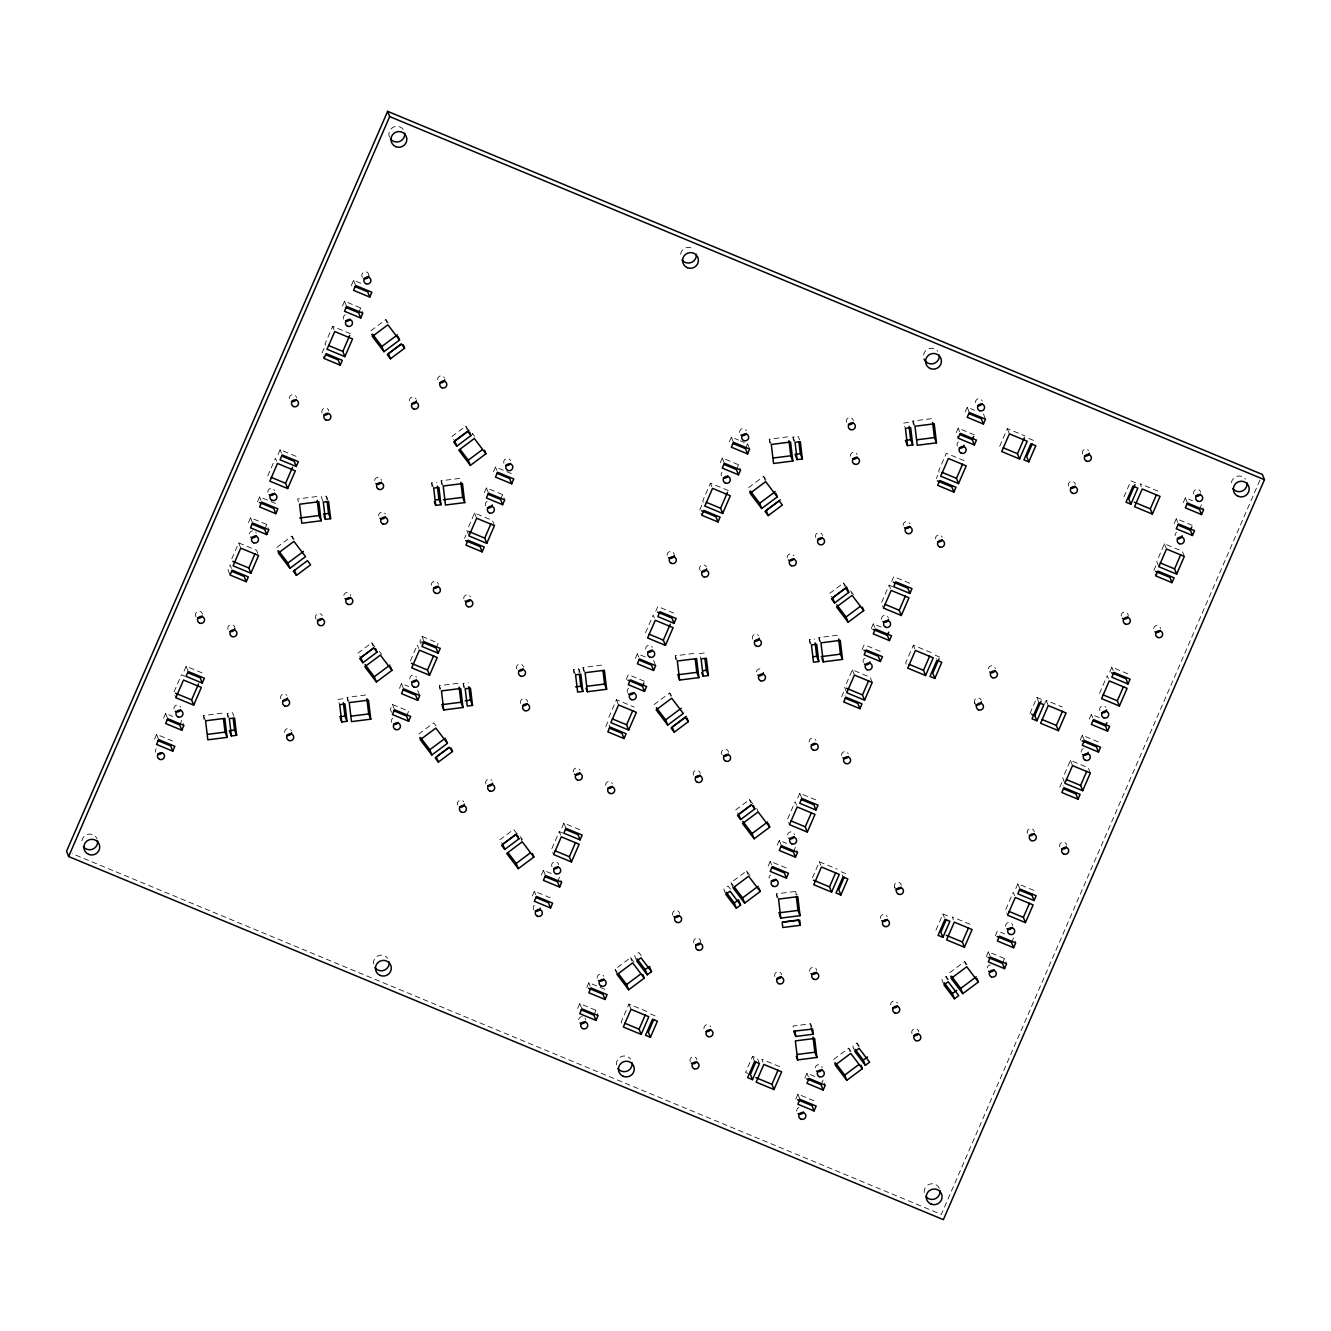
<?xml version="1.0" encoding="UTF-8"?>
<svg xmlns="http://www.w3.org/2000/svg" width="1331" height="1331" viewBox="0 0 1331 1331"><rect width="100%" height="100%" fill="white"/><g stroke="black" fill="none" stroke-linecap="round" stroke-linejoin="round"><path stroke-width="0.75" stroke-dasharray="5 3.75" d="M231.794 558.82L238.698 542.898L256.517 550.285L258.58 555.526M267.764 475.916L275.434 458.213L276.815 461.707M350.486 333.715L332.667 326.311L324.997 344.014L327.06 349.254M154.479 739.187L156.576 734.363L172.78 741.084L170.684 745.909M163.547 718.274L165.643 713.449L172.847 716.444M184.027 671.107L186.107 666.282L202.312 673.004L200.216 677.828M248.464 522.601L250.544 517.776L266.749 524.497L268.812 529.755M257.532 501.687L259.628 496.862L275.816 503.6M277.996 454.536L280.092 449.712L296.281 456.433L294.201 461.258M324.065 348.373L321.969 353.197L324.032 358.438M342.433 306.03L344.529 301.205L360.718 307.927L362.797 313.168M360.801 283.27L353.597 280.292L351.5 285.117L352.881 288.611M179.752 724.996L181.848 720.171L183.911 725.412M264.653 529.339L266.749 524.497M358.638 312.752L360.718 307.927M410.43 660.841L417.335 644.919L418.716 648.413M494.466 525.645L492.387 520.404L474.568 513.017L466.898 530.703L468.961 535.944M406.554 716.028L408.65 711.203L392.445 704.482L390.366 709.307L392.429 714.547M399.433 688.393L401.529 683.568L408.717 686.563M436.102 647.947L438.182 643.123L421.994 636.401L419.897 641.226L421.278 644.72M464.569 538.29L465.966 535.062M484.334 492.72L486.431 487.895L502.619 494.616L504.699 499.874M493.402 471.806L495.498 466.981L511.703 473.72M500.539 499.458L502.619 494.616M562.813 833.09L559.236 831.609L551.566 849.311L553.629 854.552M608.799 717.409L616.469 699.707L634.288 707.11M645.535 632.724L653.222 615.038L654.602 618.532M728.273 490.523L710.455 483.136L702.768 500.822L704.848 506.063M532.267 896.013L534.347 891.188L550.552 897.909M541.334 875.099L543.431 870.274L552.432 874.001M561.798 827.932L563.895 823.107L580.083 829.829M605.771 726.593L607.868 721.768L609.931 727.009M626.236 679.426L628.332 674.601L644.52 681.322M635.303 658.512L637.399 653.687L646.4 657.431M655.767 611.345L657.863 606.52L674.068 613.242M701.836 505.181L699.74 510.006L701.803 515.247M720.204 462.839L722.3 458.014L738.505 464.752L740.568 469.993M729.288 441.925L731.385 437.1L738.572 440.095M557.539 881.821L559.619 876.996L561.699 882.237M736.409 469.577L738.505 464.752M745.476 448.663L747.573 443.839L740.385 440.844M577.687 1008.416L579.784 1003.591L595.989 1010.312L598.052 1015.553M586.771 987.502L588.868 982.677L605.056 989.399M593.892 1015.137L595.989 1010.312M646.766 1011.46L628.947 1004.073L621.261 1021.759L623.341 1027M872.238 682.47L870.175 677.229L852.356 669.826L844.669 687.528L846.749 692.769M892.652 586.638L889.091 585.158L881.421 602.843L883.485 608.084M768.137 866.132L770.233 861.307L786.421 868.028M777.204 845.218L779.3 840.393L786.505 843.372M797.668 798.051L799.765 793.226L815.97 799.948L813.873 804.773M841.641 696.712L843.738 691.887L845.118 695.381M862.105 649.545L864.202 644.72L880.407 651.441M871.189 628.631L873.286 623.806L882.287 627.55M891.654 581.464L893.75 576.639L909.938 583.361M936.325 478.528L937.723 475.3M974.375 434.871L958.187 428.133L956.091 432.958L958.154 438.198M965.158 412.061L967.254 407.219L974.458 410.214M793.409 851.94L795.505 847.115L797.568 852.356M812.476 877.695L819.38 861.773L837.199 869.176M931.184 652.589L913.365 645.186L905.679 662.888L907.742 668.129M999.664 446.301L1007.334 428.615L1025.153 436.002M759.452 1063.569L757.389 1058.328L752.514 1056.315L745.543 1072.403L750.401 1074.416M795.805 1098.957L797.901 1094.132L814.106 1100.853L812.01 1105.678M804.872 1078.043L806.969 1073.219L815.97 1076.962M821.077 1084.765L823.174 1079.94L825.237 1085.181M935.976 930.103L942.964 914.014L947.822 916.044M1029.961 713.532L1036.932 697.444L1041.79 699.457M1123.93 496.945L1130.917 480.857L1135.776 482.87M1044.669 703.866L1046.199 700.339L1062.238 706.994M1090.355 773.012L1088.276 767.771L1070.457 760.367L1062.787 778.069L1064.85 783.31M1099.522 693.384L1107.209 675.699L1108.59 679.193M1184.324 556.425L1182.261 551.184L1164.442 543.797L1156.755 561.482L1158.819 566.723M986.254 956.673L988.334 951.831L1004.539 958.57L1006.602 963.81M995.322 935.76L997.418 930.935L1004.606 933.913M1015.786 888.592L1017.882 883.767L1034.071 890.489L1031.991 895.314M1059.759 787.253L1061.855 782.428L1063.219 785.922M1080.223 740.086L1082.319 735.261L1098.508 741.983L1096.428 746.807M1089.29 719.173L1091.387 714.348L1100.388 718.091M1109.755 672.005L1111.851 667.18L1128.056 673.902L1125.959 678.727M1155.824 565.841L1153.727 570.666L1155.79 575.907M1174.192 523.499L1176.288 518.674L1192.493 525.396M1183.276 502.586L1185.372 497.761L1192.559 500.755M1002.443 963.394L1004.539 958.57M1011.527 942.481L1013.606 937.656L1015.686 942.897M1199.464 509.324L1201.56 504.499L1203.623 509.74M1259.908 480.192L941.316 1214.421L72.307 853.687M388.153 322.634L385.84 319.573L370.284 331.203L372.347 336.444M294.184 539.205L291.855 536.16L276.299 547.79L278.362 553.03M468.911 430.346L465.75 426.186L451.608 436.751L454.769 440.91M374.943 646.933L371.782 642.773L357.64 653.338L360.801 657.497M765.941 479.443L763.611 476.398L748.055 488.028L750.118 493.269M654.087 704.598L669.643 692.985L673.12 697.56M846.699 587.171L843.538 583.011L829.396 593.576L832.557 597.735M752.714 803.741L749.553 799.582L735.411 810.146L738.572 814.306M617.102 974.525L615.038 969.284L630.595 957.655L634.072 962.23M733.082 887.86L731.018 882.619L746.575 870.99L750.052 875.565M851.025 1051.24L848.696 1048.196L833.139 1059.825L835.202 1065.066M967.005 964.592L964.692 961.531L949.119 973.161L951.183 978.401M859.344 1046.166L857.014 1043.071L852.772 1046.249L854.835 1051.49M948.454 979.583L946.108 976.505L941.866 979.666L943.945 984.907M316.761 496.53L297.479 498.975L299.558 504.216M441.593 484.567L441.143 480.774L460.41 478.328M769.684 443.007L769.235 439.213L788.518 436.768M913.349 424.805L912.9 421.012L932.166 418.566M327.875 499.674L326.494 496.164L321.237 496.829L323.3 502.086M432.059 486.697L431.61 482.854L436.867 482.188M793.442 440.91L792.993 437.067L798.251 436.402L799.632 439.912M908.624 422.426L903.366 423.092L905.429 428.332M203.959 719.356L203.51 715.546L222.776 713.1M347.624 701.154L347.158 697.344L366.441 694.915M439.846 689.475L439.38 685.665L458.663 683.219M583.494 671.273L583.045 667.463L602.311 665.034M675.715 659.594L675.266 655.784L694.532 653.338M819.364 641.392L818.914 637.582L838.197 635.153M227.717 717.259L227.268 713.416L232.526 712.75L233.89 716.244M342.882 698.775L337.625 699.441L339.704 704.681M463.604 687.378L463.138 683.535L468.396 682.87M573.96 673.403L573.511 669.56L578.769 668.894L580.15 672.388M704.265 652.989L699.025 653.654L701.088 658.895M809.847 643.522L809.381 639.679L814.639 639.013M776.921 897.643L776.455 893.85L795.738 891.404L797.103 894.898M811.96 1027.299L810.579 1023.805L793.06 1026.018L793.675 1031.209M1157.987 491.156L1140.168 483.752L1141.549 487.246M1028.863 438.498L1033.721 440.511M964.143 460.642L946.324 453.255L938.654 470.941L940.718 476.182M939.736 657.098L934.878 655.068L936.259 658.562M970.033 924.313L952.214 916.909L954.294 922.15M845.767 873.668L840.909 871.655L842.972 876.896M185.026 676.281L181.465 674.8L173.779 692.486L175.858 697.727M779.6 1066.597L761.781 1059.21L763.844 1064.451M650.46 1013.956L655.318 1015.969M853.52 594.674L850.043 590.099L851.407 593.593M474.585 436.335L472.255 433.29L474.318 438.531M731.018 882.619L733.331 885.664M730.353 889.041L728.007 885.964L723.765 889.125L725.828 894.365M641.243 955.625L638.897 952.53L634.654 955.708L636.717 960.949M379.451 651.391L381.764 654.436M436.086 725.911L433.756 722.866L418.2 734.479L420.263 739.72M520.188 836.567L522.501 839.611M516.844 833.622L513.683 829.463L499.541 840.027L502.702 844.187M615.038 969.284L617.351 972.329M1185.372 497.761L1187.435 503.002M1176.288 518.674L1177.669 522.168M1164.442 543.797L1166.505 549.038M1111.851 667.18L1113.232 670.674M1007.334 428.615L1009.397 433.856M983.459 413.958L985.522 419.198M1091.387 714.348L1092.768 717.842M967.254 407.219L969.317 412.477M1082.319 735.261L1084.382 740.502M958.187 428.133L959.551 431.627M1070.457 760.367L1072.536 765.608M1046.199 700.339L1048.262 705.58M1036.932 697.444L1038.995 702.685M912.9 421.012L914.963 426.253M974.591 702.718L976.655 707.959M1017.882 883.767L1019.945 889.008M1014.605 895.763L1013.224 892.269L1005.554 909.971L1007.617 915.212M913.365 645.186L914.746 648.679M889.091 585.158L890.472 588.651M873.286 623.806L874.65 627.3M792.993 437.067L795.056 442.325M843.538 583.011L844.919 586.505M988.334 951.831L990.397 957.089M769.235 439.213L771.298 444.454M852.356 669.826L854.419 675.067M964.692 961.531L966.056 965.025M942.964 914.014L944.345 917.508M763.611 476.398L765.674 481.639M747.573 443.839L749.636 449.079M818.914 637.582L820.977 642.84M946.108 976.505L947.489 979.999M731.385 437.1L733.448 442.358M809.381 639.679L811.444 644.919M894.582 887.128L896.645 892.369M722.3 458.014L724.363 463.255M710.455 483.136L711.835 486.63M799.765 793.226L801.828 798.467M819.38 861.773L820.761 865.266M796.504 805.222L795.123 801.728L787.436 819.43L789.499 824.671M779.3 840.393L781.364 845.634M857.014 1043.071L858.379 1046.565M756.757 808.433L758.121 811.927M848.696 1048.196L850.076 1051.69M749.553 799.582L750.934 803.075M770.233 861.307L771.614 864.801M776.455 893.85L778.535 899.091M675.266 655.784L677.329 661.025M746.575 870.99L747.955 874.484M669.643 692.985L671.024 696.479M653.604 660.409L655.667 665.65M806.969 1073.219L808.35 1076.712M637.399 653.687L638.78 657.181M797.901 1094.132L799.964 1099.373M616.469 699.707L618.549 704.948M752.514 1056.315L754.594 1061.556M583.045 667.463L585.108 672.704M495.498 466.981L496.879 470.475M573.511 669.56L575.574 674.8M465.75 426.186L467.131 429.68M486.431 487.895L488.494 493.135M474.568 513.017L476.648 518.258M385.84 319.573L387.221 323.067M630.595 957.655L631.959 961.148M441.143 480.774L443.206 486.015M353.597 280.292L355.66 285.533M431.61 482.854L433.673 488.094M563.895 823.107L565.958 828.348M628.947 1004.073L631.01 1009.314M559.236 831.609L560.617 835.103M344.529 301.205L346.592 306.446M332.667 326.311L334.048 329.805M588.868 982.677L590.232 986.171M543.431 870.274L545.494 875.515M463.138 683.535L465.201 688.776M520.87 838.314L522.251 841.808M579.784 1003.591L581.847 1008.831M534.347 891.188L535.727 894.682M421.994 636.401L424.057 641.642M439.38 685.665L440.761 689.159M417.718 690.29L419.797 695.531M401.529 683.568L403.592 688.809M371.782 642.773L373.162 646.267M392.445 704.482L394.508 709.722M280.092 449.712L281.473 453.205M291.855 536.16L293.236 539.654M347.158 697.344L349.238 702.585M259.628 496.862L260.992 500.356M250.544 517.776L252.607 523.016M238.698 542.898L240.761 548.139M231.461 568.437L230.08 564.943L227.984 569.768L230.063 575.009M227.268 713.416L229.331 718.657M186.107 666.282L188.17 671.523M203.51 715.546L205.573 720.786M165.643 713.449L167.706 718.69M156.576 734.363L158.639 739.603M795.738 891.404L796.188 895.214M810.579 1023.805L811.195 1028.996M578.769 668.894L579.218 672.737M326.494 496.164L326.944 500.007M1027.432 833.472A3.527 3.477 -21.5 0 1 1029.861 828.78A3.527 3.477 -21.5 0 1 1034.22 831.692M1059.842 846.915A3.527 3.477 -21.5 0 1 1062.254 842.224A3.527 3.477 -21.5 0 1 1066.613 845.152M1121.184 616.003A3.527 3.477 -21.5 0 1 1124.745 612.077A3.527 3.477 -21.5 0 1 1128.189 616.037M1153.594 628.548A3.527 3.477 -21.5 0 1 1160.599 628.565M155.677 752.231A3.527 3.477 -21.5 0 1 156.176 748.787M173.879 708.891A3.527 3.477 -21.5 0 1 180.65 707.127M196.123 616.785A3.527 3.477 -21.5 0 1 197.654 611.445A3.527 3.477 -21.5 0 1 202.462 614.223M228.067 629.447A3.527 3.477 -21.5 0 1 230.479 624.738A3.527 3.477 -21.5 0 1 234.855 627.666M249.429 533.864A3.527 3.477 -21.5 0 1 252.524 530.869M255.752 532.217A3.527 3.477 -21.5 0 1 256.201 533.016M267.847 492.304A3.527 3.477 -21.5 0 1 274.635 490.54M503.95 463.304A3.527 3.477 -21.5 0 1 505.93 458.762A3.527 3.477 -21.5 0 1 510.505 460.659M457.565 805.039A3.527 3.477 -21.5 0 1 463.67 801.611M485.865 783.909A3.527 3.477 -21.5 0 1 491.971 780.465M520.754 703.483A3.527 3.477 -21.5 0 1 523.166 698.775A3.527 3.477 -21.5 0 1 527.542 701.703M516.644 668.894A3.527 3.477 -21.5 0 1 519.057 664.202A3.527 3.477 -21.5 0 1 523.432 667.13M533.897 909.838A3.527 3.477 -21.5 0 1 534.629 904.964M551.883 866.597A3.527 3.477 -21.5 0 1 554.295 861.889A3.527 3.477 -21.5 0 1 558.654 864.817M573.228 771.93A3.527 3.477 -21.5 0 1 580.017 770.167M605.622 785.373A3.527 3.477 -21.5 0 1 612.41 783.61M627.433 692.469A3.527 3.477 -21.5 0 1 628.598 688.377M645.635 649.129A3.527 3.477 -21.5 0 1 652.406 647.365M721.402 475.899A3.527 3.477 -21.5 0 1 721.918 472.438M739.603 432.542A3.527 3.477 -21.5 0 1 746.392 430.778M850.376 456.134A3.527 3.477 -21.5 0 1 857.164 454.37M846.499 422.426A3.527 3.477 -21.5 0 1 848.912 417.734A3.527 3.477 -21.5 0 1 853.287 420.663M787.203 557.706A3.527 3.477 -21.5 0 1 793.975 555.925M815.703 537.441A3.527 3.477 -21.5 0 1 818.116 532.749A3.527 3.477 -21.5 0 1 822.491 535.678M756.424 671.806A3.527 3.477 -21.5 0 1 762.746 670.159M752.531 639.013A3.527 3.477 -21.5 0 1 758.637 635.569M693.451 775.158A3.527 3.477 -21.5 0 1 695.863 770.466A3.527 3.477 -21.5 0 1 700.222 773.394M722.184 754.81A3.527 3.477 -21.5 0 1 723.715 749.469A3.527 3.477 -21.5 0 1 728.523 752.265M578.669 1019.679A3.527 3.477 -21.5 0 1 582.679 1016.684M584.991 1018.032A3.527 3.477 -21.5 0 1 585.673 1019.696M693.867 942.964A3.527 3.477 -21.5 0 1 696.729 938.172A3.527 3.477 -21.5 0 1 700.622 942.098M672.787 915.229A3.527 3.477 -21.5 0 1 675.2 910.52A3.527 3.477 -21.5 0 1 679.559 913.449M769.102 878.294A3.527 3.477 -21.5 0 1 770.499 875.083M787.536 834.92A3.527 3.477 -21.5 0 1 794.54 834.936M863.303 662.588A3.527 3.477 -21.5 0 1 865.283 658.046M881.505 619.248A3.527 3.477 -21.5 0 1 888.293 617.484M690.173 1061.589A3.527 3.477 -21.5 0 1 692.586 1056.897A3.527 3.477 -21.5 0 1 696.962 1059.825M703.916 1028.547A3.527 3.477 -21.5 0 1 710.687 1026.767M796.77 1111.135A3.527 3.477 -21.5 0 1 798.966 1107.459M815.204 1067.761A3.527 3.477 -21.5 0 1 822.209 1067.778M774.858 976.571A3.527 3.477 -21.5 0 1 777.271 971.88A3.527 3.477 -21.5 0 1 781.646 974.808M809.664 971.264A3.527 3.477 -21.5 0 1 812.759 967.354A3.527 3.477 -21.5 0 1 816.685 970.366M911.968 1033.488A3.527 3.477 -21.5 0 1 914.38 1028.796A3.527 3.477 -21.5 0 1 918.756 1031.725M890.672 1004.888A3.527 3.477 -21.5 0 1 897.443 1003.108M880.39 918.423A3.527 3.477 -21.5 0 1 887.178 916.643M895.031 887.91A3.527 3.477 -21.5 0 1 896.545 882.569A3.527 3.477 -21.5 0 1 901.353 885.365M987.219 967.92A3.527 3.477 -21.5 0 1 990.297 964.925M1005.637 926.376A3.527 3.477 -21.5 0 1 1008.732 922.466A3.527 3.477 -21.5 0 1 1012.641 925.478M1081.188 752.248A3.527 3.477 -21.5 0 1 1083.384 748.588M1099.839 710.671A3.527 3.477 -21.5 0 1 1105.945 707.227M975.041 703.5A3.527 3.477 -21.5 0 1 976.155 698.376A3.527 3.477 -21.5 0 1 981.147 700.073M988.334 668.761A3.527 3.477 -21.5 0 1 995.338 668.778M1175.157 535.678A3.527 3.477 -21.5 0 1 1176.554 532.45M1193.824 494.084A3.527 3.477 -21.5 0 1 1196.236 489.392A3.527 3.477 -21.5 0 1 1200.595 492.32M1068.56 486.131A3.527 3.477 -21.5 0 1 1070.989 481.439A3.527 3.477 -21.5 0 1 1075.348 484.368M1082.536 453.971A3.527 3.477 -21.5 0 1 1088.642 450.527M616.419 1064.833A7.953 7.836 -21.5 0 1 630.678 1059.077M924.213 1192.609A7.953 7.836 -21.5 0 1 939.47 1188.616M923.564 355.011A7.953 7.836 -21.5 0 1 937.789 351.301M1231.358 482.787A7.953 7.836 -21.5 0 1 1245.566 479.077M680.574 254.154A7.953 7.836 -21.5 0 1 693.351 248.98M373.429 963.96A7.953 7.836 -21.5 0 1 387.687 958.22M389.467 137.126A7.953 7.836 -21.5 0 1 403.21 129.406M81.873 840.876A7.953 7.836 -21.5 0 1 97.096 838.946M289.426 398.535A3.527 3.477 -21.5 0 1 292.521 394.625A3.527 3.477 -21.5 0 1 296.43 397.636M322.052 412.86A3.527 3.477 -21.5 0 1 324.465 408.168A3.527 3.477 -21.5 0 1 328.824 411.096M343.631 319.074A3.527 3.477 -21.5 0 1 345.594 314.532M362.498 277.397A3.527 3.477 -21.5 0 1 364.029 272.056A3.527 3.477 -21.5 0 1 368.837 274.835M409.416 400.881A3.527 3.477 -21.5 0 1 416.204 399.117M437.699 379.751A3.527 3.477 -21.5 0 1 444.487 377.971M374.527 480.408A3.527 3.477 -21.5 0 1 381.531 480.424M378.636 515.896A3.527 3.477 -21.5 0 1 385.408 514.132M343.747 595.423A3.527 3.477 -21.5 0 1 350.735 595.439M316.113 619.131A3.527 3.477 -21.5 0 1 317.227 613.99A3.527 3.477 -21.5 0 1 322.218 615.687M280.774 698.775A3.527 3.477 -21.5 0 1 286.88 695.331M284.651 732.483A3.527 3.477 -21.5 0 1 291.439 730.702M485.532 505.78A3.527 3.477 -21.5 0 1 489.309 501.005M431.327 585.224A3.527 3.477 -21.5 0 1 434.422 581.331A3.527 3.477 -21.5 0 1 438.332 584.342M463.72 598.684A3.527 3.477 -21.5 0 1 470.509 596.904M409.748 679.01A3.527 3.477 -21.5 0 1 416.536 677.246M391.547 722.35A3.527 3.477 -21.5 0 1 392.728 718.258M667.197 555.343A3.527 3.477 -21.5 0 1 670.292 551.45A3.527 3.477 -21.5 0 1 674.218 554.461M700.272 570.467A3.527 3.477 -21.5 0 1 701.387 565.326A3.527 3.477 -21.5 0 1 706.378 567.023M975.473 402.661A3.527 3.477 -21.5 0 1 982.261 400.897M957.272 446.018A3.527 3.477 -21.5 0 1 958.453 441.925M935.477 538.922A3.527 3.477 -21.5 0 1 942.265 537.142M903.083 525.462A3.527 3.477 -21.5 0 1 909.855 523.699M841.508 755.492A3.527 3.477 -21.5 0 1 848.28 753.729M809.098 742.049A3.527 3.477 -21.5 0 1 815.886 740.286M597.087 978.119A3.527 3.477 -21.5 0 1 603.875 976.355"/><path stroke-width="1.5" d="M387.62 111.338L66.55 851.291L68.613 856.532L943.38 1219.662L1264.45 479.709L1262.387 474.468L387.62 111.338L389.684 116.579L68.613 856.532M193.677 705.131L201.347 687.428L183.528 680.041L175.858 697.727L193.677 705.131L191.614 699.89L198.519 683.968M250.91 573.228L258.58 555.526L240.761 548.139L233.091 565.825L250.91 573.228L248.847 567.988L254.986 553.829M287.646 488.544L295.332 470.858L277.497 463.454L269.827 481.156L287.646 488.544L285.583 483.303L292.487 467.381M344.879 356.641L352.565 338.956L334.746 331.552L327.06 349.254L344.879 356.641L342.816 351.401L349.72 335.479M172.747 751.15L174.843 746.325L158.639 739.603L156.542 744.428L172.747 751.15L170.684 745.909L158.073 740.685M181.815 730.237L183.911 725.412L167.706 718.69L165.626 723.515L181.815 730.237L179.752 724.996L167.157 719.772M202.279 683.086L204.375 678.244L188.17 671.523L186.09 676.348L202.279 683.086L200.216 677.828L187.621 672.604M246.252 581.73L248.348 576.905L232.143 570.184L230.063 575.009L246.252 581.73L244.189 576.489L231.594 571.265M266.716 534.58L268.812 529.755L252.607 523.016L250.527 527.841L266.716 534.58L264.653 529.339L252.058 524.098M275.8 513.666L277.896 508.841L261.691 502.103L259.595 506.945L275.8 513.666L273.737 508.425L259.329 502.436M296.264 466.499L298.36 461.674L282.155 454.952L280.059 459.777L296.264 466.499L294.201 461.258L281.59 456.017M340.237 365.16L342.333 360.335L326.128 353.613L324.032 358.438L340.237 365.16L338.174 359.919L325.563 354.678M360.701 317.993L362.797 313.168L346.592 306.446L344.496 311.271L360.701 317.993L358.638 312.752L346.027 307.528M369.768 297.079L371.865 292.254L355.66 285.533L353.564 290.358L369.768 297.079L367.705 291.838L355.111 286.614M429.547 675.25L437.234 657.547L419.398 650.16L411.728 667.846L429.547 675.25L427.484 670.009L433.623 655.85M486.78 543.347L494.466 525.645L476.648 518.258L468.961 535.944L486.78 543.347L484.717 538.107L490.856 523.948M408.617 721.269L410.713 716.444L394.508 709.722L392.429 714.547L408.617 721.269L406.554 716.028L393.959 710.804M417.701 700.356L419.797 695.531L403.592 688.809L401.496 693.634L417.701 700.356L415.638 695.115L403.027 689.891M438.165 653.205L440.262 648.363L424.057 641.642L421.96 646.467L438.165 653.205L436.102 647.947L421.694 641.975M482.138 551.849L484.234 547.024L468.03 540.303L465.933 545.128L482.138 551.849L480.075 546.608L465.667 540.636M502.602 504.699L504.699 499.874L488.494 493.135L486.397 497.96L502.602 504.699L500.539 499.458L487.928 494.217M511.67 483.785L513.766 478.96L497.561 472.239L495.465 477.064L511.67 483.785L509.607 478.544L497.012 473.304M644.503 691.388L646.6 686.563L630.395 679.842L628.299 684.666L644.503 691.388L642.44 686.147L643.838 682.936M571.448 861.956L579.135 844.253L561.299 836.85L553.629 854.552L571.448 861.956L569.385 856.715L575.524 842.556M628.681 730.054L636.368 712.351L618.549 704.948L610.862 722.65L628.681 730.054L626.618 724.796L632.757 710.654M665.417 645.369L673.103 627.666L655.285 620.279L647.598 637.965L665.417 645.369L663.354 640.128L670.275 624.206M722.666 513.467L730.336 495.764L712.518 488.377L704.848 506.063L722.666 513.467L720.587 508.226L727.508 492.304M550.518 907.975L552.615 903.15L536.41 896.428L534.33 901.253L550.518 907.975L548.455 902.734L535.861 897.493M559.602 887.062L561.699 882.237L545.494 875.515L543.397 880.34L559.602 887.062L557.539 881.821L544.928 876.597M580.066 839.894L582.163 835.069L565.958 828.348L563.862 833.173L580.066 839.894L578.003 834.653L565.392 829.429M624.039 738.555L626.136 733.73L609.931 727.009L607.834 731.834L624.039 738.555L621.976 733.314L609.365 728.09M653.571 670.475L655.667 665.65L639.462 658.928L637.366 663.753L653.571 670.475L651.508 665.234L638.913 660.01M674.035 623.324L676.131 618.482L659.926 611.761L657.83 616.586L674.035 623.324L671.972 618.066L657.581 612.094M718.008 521.968L720.104 517.143L703.899 510.422L701.803 515.247L718.008 521.968L715.945 516.727L701.553 510.755M738.472 474.818L740.568 469.993L724.363 463.255L722.267 468.079L738.472 474.818L736.409 469.577L723.814 464.336M747.556 453.904L749.636 449.079L733.448 442.358L731.351 447.183L747.556 453.904L745.476 448.663L732.882 443.423M595.955 1020.395L598.052 1015.553L581.847 1008.831L579.767 1013.656L595.955 1020.395L593.892 1015.137L581.298 1009.913M605.039 999.481L607.119 994.656L590.931 987.918L588.834 992.743L605.039 999.481L602.976 994.24L588.568 988.251M641.159 1034.403L648.829 1016.701L631.01 1009.314L623.341 1027L641.159 1034.403L639.08 1029.162L645.236 1015.004M653.771 1019.546L648.347 1032.057L650.41 1037.298L645.552 1035.285L652.523 1019.197L657.398 1021.21L650.41 1037.298M889.457 640.594L891.537 635.769L875.349 629.047L873.252 633.872L889.457 640.594L887.378 635.353L888.775 632.142M974.359 444.937L976.438 440.112L960.25 433.374L958.154 438.198L974.359 444.937L972.279 439.696L973.676 436.468M807.318 832.075L815.005 814.372L797.186 806.969L789.499 824.671L807.318 832.075L805.255 826.834L811.411 812.675M864.568 700.173L872.238 682.47L854.419 675.067L846.749 692.769L864.568 700.173L862.488 694.915L868.644 680.773M901.303 615.488L908.973 597.785L891.154 590.398L883.485 608.084L901.303 615.488L899.24 610.247L905.379 596.088M958.536 483.586L966.206 465.883L948.387 458.496L940.718 476.182L958.536 483.586L956.473 478.345L962.612 464.186M786.405 878.094L788.501 873.269L772.296 866.548L770.2 871.372L786.405 878.094L784.342 872.853L771.73 867.612M795.472 857.181L797.568 852.356L781.364 845.634L779.267 850.459L795.472 857.181L793.409 851.94L780.815 846.716M815.936 810.013L818.033 805.188L801.828 798.467L799.731 803.292L815.936 810.013L813.873 804.773L801.279 799.548M859.909 708.674L862.006 703.849L845.801 697.128L843.704 701.953L859.909 708.674L857.846 703.434L845.252 698.209M880.373 661.507L882.47 656.682L866.265 649.961L864.168 654.785L880.373 661.507L878.31 656.266L863.919 650.293M909.922 593.443L912.001 588.618L895.813 581.88L893.717 586.705L909.922 593.443L907.842 588.186L893.45 582.213M953.894 492.087L955.974 487.262L939.786 480.541L937.69 485.366L953.894 492.087L951.815 486.847L937.423 480.874M983.426 424.023L985.522 419.198L969.317 412.477L967.221 417.302L983.426 424.023L981.363 418.783L968.768 413.542M831.592 892.103L839.279 874.417L821.443 867.013L813.773 884.716L831.592 892.103L829.529 886.862L835.668 872.703M925.561 675.532L933.247 657.83L915.429 650.426L907.742 668.129L925.561 675.532L923.498 670.292L929.654 656.133M1019.546 458.945L1027.216 441.243L1009.397 433.856L1001.727 451.542L1019.546 458.945L1017.483 453.705L1024.388 437.783M755.825 1061.905L750.401 1074.416L752.464 1079.657L747.606 1077.644L754.594 1061.556L759.452 1063.569L752.464 1079.657M844.22 877.245L838.78 889.757L840.859 894.998L835.984 892.985L842.972 876.896L847.83 878.909L840.859 894.998M938.971 658.878L932.765 673.17L934.828 678.427L929.97 676.398L936.941 660.309L941.799 662.339L934.828 678.427M1032.174 444.088L1026.733 456.6L1028.796 461.84L1023.938 459.827L1030.926 443.739L1035.784 445.752L1028.796 461.84M773.993 1089.54L781.663 1071.854L763.844 1064.451L756.174 1082.136L773.993 1089.54L771.93 1084.299L778.069 1070.141M814.073 1110.919L816.169 1106.094L799.964 1099.373L797.868 1104.198L814.073 1110.919L812.01 1105.678L797.602 1099.705M823.14 1090.022L825.237 1085.181L809.032 1078.459L806.952 1083.284L823.14 1090.022L821.077 1084.765L806.686 1078.792M946.274 919.605L940.851 932.116L942.914 937.357L938.056 935.344L945.027 919.255L949.885 921.285L942.914 937.357M1036.882 720.786L1043.87 704.698L1038.995 702.685L1032.024 718.773L1036.882 720.786L1034.819 715.546L1041.025 701.237M1134.994 484.667L1128.788 498.959L1130.868 504.199L1125.993 502.186L1132.98 486.098L1137.839 488.111L1130.868 504.199M964.426 947.239L972.112 929.554L954.294 922.15L946.607 939.852L964.426 947.239L962.363 941.999L968.502 927.857M1058.411 730.669L1066.081 712.967L1048.262 705.58L1040.592 723.265L1058.411 730.669L1056.332 725.428L1062.487 711.27M1152.38 514.082L1160.05 496.396L1142.231 488.993L1134.561 506.695L1152.38 514.082L1150.317 508.841L1156.456 494.683M1107.558 731.135L1109.655 726.31L1093.45 719.589L1091.353 724.413L1107.558 731.135L1105.495 725.894L1106.893 722.683M1192.46 535.478L1194.556 530.653L1178.351 523.915L1176.255 528.74L1192.46 535.478L1190.396 530.22L1191.794 527.009M1025.436 922.616L1033.122 904.914L1015.287 897.51L1007.617 915.212L1025.436 922.616L1023.373 917.358L1029.512 903.217M1082.669 790.697L1090.355 773.012L1072.536 765.608L1064.85 783.31L1082.669 790.697L1080.606 785.456L1086.745 771.315M1119.404 706.029L1127.091 688.327L1109.272 680.94L1101.586 698.625L1119.404 706.029L1117.341 700.788L1123.497 686.63M1176.654 574.127L1184.324 556.425L1166.505 549.038L1158.819 566.723L1176.654 574.127L1174.574 568.886L1180.73 554.728M1004.506 968.635L1006.602 963.81L990.397 957.089L988.317 961.914L1004.506 968.635L1002.443 963.394L988.051 957.405M1013.59 947.722L1015.686 942.897L999.481 936.175L997.385 941L1013.59 947.722L1011.527 942.481L997.119 936.508M1034.054 900.555L1036.15 895.73L1019.945 889.008L1017.849 893.833L1034.054 900.555L1031.991 895.314L1019.38 890.09M1078.027 799.216L1080.123 794.391L1063.918 787.669L1061.822 792.494L1078.027 799.216L1075.964 793.975L1063.353 788.751M1098.491 752.048L1100.587 747.223L1084.382 740.502L1082.286 745.327L1098.491 752.048L1096.428 746.807L1082.02 740.835M1128.023 683.968L1130.119 679.143L1113.914 672.421L1111.818 677.246L1128.023 683.968L1125.959 678.727L1111.568 672.754M1171.995 582.629L1174.092 577.804L1157.887 571.082L1155.79 575.907L1171.995 582.629L1169.932 577.388L1155.541 571.415M1201.544 514.565L1203.623 509.74L1187.435 503.002L1185.339 507.826L1201.544 514.565L1199.464 509.324L1186.869 504.083M398.119 336.577L399.5 340.071L383.944 351.7L381.881 346.459L397.437 334.83M400.947 344.163L388.369 353.547L390.449 358.804L404.591 348.223L403.21 344.729M289.958 568.287L278.362 553.03L293.935 541.401L305.514 556.657L289.958 568.287L287.895 563.03L303.451 551.417M468.911 430.346L454.769 440.91L456.832 446.151L470.991 435.586L469.61 432.093M296.464 575.375L310.605 564.81L307.444 560.65L293.302 571.215L296.464 575.375L294.401 570.134M484.534 450.277L485.915 453.771L470.359 465.401L468.296 460.16L482.304 449.695M373.379 648.097L360.801 657.497L362.864 662.738L377.006 652.173L375.625 648.679M390.565 666.864L391.946 670.358L376.39 681.988L374.31 676.747L389.883 665.117M446.051 739.853L447.416 743.347L431.86 754.976L429.797 749.736L445.353 738.106M775.89 493.402L777.271 496.896L761.715 508.525L759.652 503.268L775.208 491.655M448.88 747.44L436.302 756.84L438.365 762.081L452.507 751.516L451.142 748.005M780.299 499.807L766.157 510.372L768.22 515.613L782.362 505.048L779.201 500.889L765.059 511.453L768.22 515.613M667.746 725.096L656.15 709.839L671.706 698.226L683.302 713.466L667.746 725.096L665.683 719.855L681.239 708.225M516.844 833.622L502.702 844.187L504.765 849.428L518.907 838.863L517.526 835.369M834.62 602.976L848.762 592.411L846.699 587.171L832.557 597.735L834.62 602.976L831.459 598.817L845.601 588.252L848.762 592.411M686.33 716.377L672.172 726.959L674.251 732.2L688.393 721.635L687.012 718.124M532.467 853.57L533.847 857.064L518.291 868.677L516.212 863.436L530.22 852.971M862.322 607.102L863.703 610.596L848.13 622.226L846.067 616.985L860.076 606.52M740.152 813.141L751.15 804.922M754.793 808.982L751.616 804.822L737.474 815.387L740.635 819.547L754.793 808.982L753.413 805.488M768.336 823.689L769.717 827.183L754.161 838.796L752.098 833.555L767.654 821.942M647.265 974.824L645.186 969.567L649.428 966.406L651.508 971.647L647.265 974.824L636.717 960.949L640.96 957.788L651.508 971.647M736.359 908.241L734.296 903L738.539 899.823L740.602 905.063L736.359 908.241L725.828 894.365L730.07 891.204L740.602 905.063M642.873 974.658L644.254 978.152L628.698 989.782L626.618 984.541L640.627 974.076M758.853 887.993L760.234 891.487L744.678 903.117L742.615 897.876L758.171 886.246M865.366 1065.349L854.835 1051.49L859.077 1048.312L869.609 1062.188L865.366 1065.349L863.303 1060.108L867.546 1056.947M954.477 998.782L943.945 984.907L948.188 981.746L958.719 995.605L954.477 998.782L952.414 993.542L956.656 990.364M860.974 1065.199L862.355 1068.693L846.799 1080.323L844.736 1075.082L858.745 1064.617M976.971 978.535L978.335 982.028L962.779 993.658L960.716 988.417L976.272 976.788M323.3 514.132L328.557 513.467L330.62 518.707L325.363 519.373L323.982 515.879M435.42 499.924L438.914 499.474L440.977 504.732L435.736 505.397L434.355 501.903M802.36 458.945L800.297 453.705L795.04 454.37L797.119 459.611L802.36 458.945L800.314 441.659L795.056 442.325L797.119 459.611M912.733 444.97L910.67 439.729L905.413 440.395L907.476 445.635L912.733 444.97L910.687 427.667L905.429 428.332L907.476 445.635M299.741 517.992L319.024 515.546L321.087 520.787L301.804 523.233L299.558 504.216L318.824 501.77L321.087 520.787M443.406 499.791L462.672 497.345L464.735 502.586L445.469 505.031L443.206 486.015L462.473 483.569L464.735 502.586M773.427 457.98L790.764 455.784L792.843 461.025L773.561 463.471L771.298 444.454L790.581 442.008L792.843 461.025M917.076 439.779L934.429 437.583L936.492 442.84L917.225 445.269L914.963 426.253L934.229 423.807L936.492 442.84M236.635 735.294L234.572 730.037L229.315 730.702L231.378 735.96L236.635 735.294L234.589 717.991L229.331 718.657L231.378 735.96M339.688 716.727L344.945 716.061L347.008 721.302L341.751 721.968L340.37 718.474M465.201 700.821L470.459 700.156L472.522 705.413L467.264 706.079L465.201 688.776L470.459 688.11L472.522 705.413M575.558 686.846L580.815 686.18L582.878 691.421L577.637 692.087L575.574 674.8L580.832 674.135L582.878 691.421M702.818 670.724L706.328 670.275L708.391 675.532L703.134 676.198L701.753 672.704M813.191 656.749L816.702 656.299L818.765 661.54L813.507 662.206L811.444 644.919L816.702 644.254L818.765 661.54M207.703 734.329L225.039 732.133L227.102 737.374L207.836 739.82L205.573 720.786L224.839 718.357L227.102 737.374M351.351 716.128L368.704 713.932L370.767 719.173L351.484 721.618L349.238 702.585L368.504 700.156L370.767 719.173M441.642 704.698L460.925 702.252L462.988 707.493L443.705 709.939L442.341 706.445M587.237 686.247L604.573 684.051L606.637 689.292L587.37 691.737L585.989 688.243M677.529 674.817L696.795 672.371L698.858 677.612L679.592 680.058L678.211 676.564M821.177 656.616L840.443 654.17L842.523 659.411L823.24 661.856L821.876 658.363M778.718 912.866L798.001 910.421L800.064 915.661L780.781 918.107L779.417 914.613M782.678 922.017L798.251 920.054L800.314 925.295L782.794 927.507L782.179 922.316L799.698 920.104L800.314 925.295M795.738 1036.45L813.258 1034.237L812.642 1029.046L793.675 1031.209L795.738 1036.45L795.123 1031.259M797.502 1054.418L814.838 1052.222L816.918 1057.463L797.635 1059.909L796.271 1056.415M389.684 116.579L1264.45 479.709M1003.225 447.782L1017.483 453.705M1134.278 502.186L1150.317 508.841M959.684 434.455L972.279 439.696M1177.802 524.996L1190.396 530.22M942.215 472.422L956.473 478.345M1160.333 562.963L1174.574 568.886M328.557 345.494L342.816 351.401M706.345 502.303L720.587 508.226M884.982 604.324L899.24 610.247M1103.1 694.865L1117.341 700.788M872.986 629.38L887.378 635.353M1092.901 720.67L1105.495 725.894M1031.575 714.198L1034.819 715.546M909.256 664.369L923.498 670.292M1042.09 719.505L1056.332 725.428M468.678 531.452L484.717 538.107M846.449 688.26L862.488 694.915M1066.347 779.55L1080.606 785.456M271.324 477.396L285.583 483.303M649.112 634.205L663.354 640.128M628.032 680.174L642.44 686.147M232.809 561.333L248.847 567.988M612.36 718.89L626.618 724.796M411.445 663.354L427.484 670.009M791.013 820.911L805.255 826.834M1009.114 911.452L1023.373 917.358M813.491 880.207L829.529 886.862M946.324 935.344L962.363 941.999M175.576 693.235L191.614 699.89M555.127 850.792L569.385 856.715M624.838 1023.24L639.08 1029.162M755.892 1077.644L771.93 1084.299M777.271 496.896L765.674 481.639L750.118 493.269L761.715 508.525M863.703 610.596L852.106 595.34L836.55 606.969L848.13 622.226M750.385 491.072L759.652 503.268M836.8 604.773L846.067 616.985M978.335 982.028L966.755 966.772L951.183 978.401L962.779 993.658M951.449 976.205L960.716 988.417M944.211 982.744L952.414 993.542M399.5 340.071L387.903 324.814L372.347 336.444L383.944 351.7M485.915 453.771L474.318 438.531L458.762 450.144L470.359 465.401M769.717 827.183L758.121 811.927L742.565 823.556L754.161 838.796M404.591 348.223L401.43 344.064L387.288 354.628L390.449 358.804M470.991 435.586L467.813 431.427L453.671 441.992L456.832 446.151M688.393 721.635L685.232 717.476L671.09 728.04L674.251 732.2M372.597 334.247L381.881 346.459M460.177 449.479L468.296 460.16M656.399 707.659L665.683 719.855M742.814 821.36L752.098 833.555M760.234 891.487L748.638 876.231L733.082 887.86L744.678 903.117M734.496 887.195L742.615 897.876M855.101 1049.327L863.303 1060.108M862.355 1068.693L850.759 1053.437L835.202 1065.066L846.799 1080.323M726.11 892.203L734.296 903M835.469 1062.87L844.736 1075.082M637 958.786L645.186 969.567M644.254 978.152L632.658 962.895L617.102 974.525L628.698 989.782M391.946 670.358L380.35 655.102L364.794 666.731L376.39 681.988M447.416 743.347L435.836 728.107L420.263 739.72L431.86 754.976M533.847 857.064L522.251 841.808L506.695 853.437L518.291 868.677M377.006 652.173L373.845 648.014L359.703 658.579L362.864 662.738M452.507 751.516L449.346 747.356L435.204 757.921L438.365 762.081M518.907 838.863L515.746 834.703L501.604 845.268L504.765 849.428M618.516 973.859L626.618 984.541M278.628 550.834L287.895 563.03M365.043 664.535L374.31 676.747M420.529 737.54L429.797 749.736M508.109 852.772L516.212 863.436M738.572 814.306L740.635 819.547M811.195 1028.996L813.258 1034.237M932.615 422.376L934.429 437.583M909.073 426.269L910.67 439.729M842.523 659.411L840.26 640.394L820.977 642.84L823.24 661.856M838.646 638.947L840.443 654.17M798.933 442.175L800.297 453.705M815.104 642.856L816.702 656.299M788.967 440.578L790.764 455.784M800.064 915.661L797.801 896.645L778.535 899.091L780.781 918.107M816.918 1057.463L814.655 1038.446L795.372 1040.892L797.635 1059.909M796.404 897.111L798.001 910.421M813.041 1037.015L814.838 1052.222M708.391 675.532L706.345 658.229L701.088 658.895L703.134 676.198M704.964 658.762L706.328 670.275M698.858 677.612L696.595 658.595L677.329 661.025L679.592 680.058M695.215 659.045L696.795 672.371M606.637 689.292L604.374 670.275L585.108 672.704L587.37 691.737M602.993 670.741L604.573 684.051M579.451 674.651L580.815 686.18M460.859 482.138L462.672 497.345M468.845 686.713L470.459 700.156M440.977 504.732L438.931 487.429L433.673 488.094L435.736 505.397M437.317 486.031L438.914 499.474M462.988 707.493L460.726 688.476L441.459 690.905L443.705 709.939M459.112 687.029L460.925 702.252M366.89 698.708L368.704 713.932M330.62 518.707L328.557 501.421L323.3 502.086L325.363 519.373M327.176 501.937L328.557 513.467M347.008 721.302L344.945 704.016L339.704 704.681L341.751 721.968M343.348 702.618L344.945 716.061M317.211 500.34L319.024 515.546M233.208 718.524L234.572 730.037M223.458 718.807L225.039 732.133M1033.954 833.489A3.527 3.477 -21.5 0 1 1029.329 835.369M1066.364 846.932A3.527 3.477 -21.5 0 1 1061.722 848.812M1127.939 616.902A3.527 3.477 -21.5 0 1 1122.499 618.316M1160.333 630.362A3.527 3.477 -21.5 0 1 1154.909 631.776M161.717 753.047A3.527 3.477 -21.5 0 1 157.557 754.128M180.617 709.789A3.527 3.477 -21.5 0 1 175.193 711.203M202.196 616.003A3.527 3.477 -21.5 0 1 197.554 617.883M234.838 628.581A3.527 3.477 -21.5 0 1 229.964 631.327M256.168 535.678A3.527 3.477 -21.5 0 1 250.744 537.092M274.585 493.219A3.527 3.477 -21.5 0 1 269.161 494.633M510.472 463.338A3.527 3.477 -21.5 0 1 505.83 465.201M464.336 804.19A3.527 3.477 -21.5 0 1 459.445 806.935M492.62 783.044A3.527 3.477 -21.5 0 1 487.745 785.806M527.276 703.5A3.527 3.477 -21.5 0 1 522.634 705.363M523.166 668.911A3.527 3.477 -21.5 0 1 518.524 670.791M540.22 908.191A3.527 3.477 -21.5 0 1 535.328 910.953M558.388 866.614A3.527 3.477 -21.5 0 1 553.763 868.478M579.967 772.829A3.527 3.477 -21.5 0 1 574.543 774.243M612.376 786.272A3.527 3.477 -21.5 0 1 607.735 788.152M633.939 692.503A3.527 3.477 -21.5 0 1 628.515 693.917M652.373 650.027A3.527 3.477 -21.5 0 1 647.731 651.907M727.924 475.916A3.527 3.477 -21.5 0 1 723.282 477.796M746.342 433.457A3.527 3.477 -21.5 0 1 740.918 434.871M857.131 457.032A3.527 3.477 -21.5 0 1 852.489 458.912M853.021 422.443A3.527 3.477 -21.5 0 1 848.379 424.323M793.942 558.604A3.527 3.477 -21.5 0 1 788.518 560.018M822.225 537.458A3.527 3.477 -21.5 0 1 817.6 539.338M763.395 672.737A3.527 3.477 -21.5 0 1 757.722 675.033M759.286 638.148A3.527 3.477 -21.5 0 1 754.411 640.91M699.956 775.174A3.527 3.477 -21.5 0 1 695.331 777.054M728.257 754.045A3.527 3.477 -21.5 0 1 723.615 755.925M585.407 1021.493A3.527 3.477 -21.5 0 1 579.983 1022.907M700.372 942.98A3.527 3.477 -21.5 0 1 695.747 944.844M679.292 915.246A3.527 3.477 -21.5 0 1 673.869 916.66M775.84 879.192A3.527 3.477 -21.5 0 1 771.215 881.072M794.274 836.733A3.527 3.477 -21.5 0 1 788.85 838.147M870.075 661.74A3.527 3.477 -21.5 0 1 864.401 664.036M888.492 619.264A3.527 3.477 -21.5 0 1 882.819 621.56M696.695 1061.606A3.527 3.477 -21.5 0 1 691.271 1063.036M710.654 1029.445A3.527 3.477 -21.5 0 1 706.012 1031.309M803.508 1112.034A3.527 3.477 -21.5 0 1 798.084 1113.448M821.942 1069.558A3.527 3.477 -21.5 0 1 816.519 1070.973M781.38 976.605A3.527 3.477 -21.5 0 1 776.738 978.468M816.419 972.162A3.527 3.477 -21.5 0 1 810.978 973.577M918.49 1033.522A3.527 3.477 -21.5 0 1 913.848 1035.385M897.41 1005.787A3.527 3.477 -21.5 0 1 892.768 1007.65M887.128 919.322A3.527 3.477 -21.5 0 1 881.704 920.736M901.087 887.145A3.527 3.477 -21.5 0 1 896.462 889.025M993.958 969.733A3.527 3.477 -21.5 0 1 988.534 971.148M1012.375 927.274A3.527 3.477 -21.5 0 1 1006.951 928.689M1088.176 752.281A3.527 3.477 -21.5 0 1 1082.502 754.577M1106.61 709.806A3.527 3.477 -21.5 0 1 1101.719 712.567M981.363 701.853A3.527 3.477 -21.5 0 1 976.472 704.615M995.072 670.574A3.527 3.477 -21.5 0 1 989.648 671.989M1182.161 535.694A3.527 3.477 -21.5 0 1 1177.27 538.456M1200.329 494.117A3.527 3.477 -21.5 0 1 1195.704 495.981M1075.082 486.164A3.527 3.477 -21.5 0 1 1070.457 488.028M1089.29 453.106A3.527 3.477 -21.5 0 1 1084.416 455.851M632.192 1062.837A7.953 7.836 -21.5 0 1 617.95 1068.593M939.985 1190.613A7.953 7.836 -21.5 0 1 925.727 1196.353M939.303 355.061A7.953 7.836 -21.5 0 1 924.047 359.037M1247.097 482.837A7.953 7.836 -21.5 0 1 1232.839 488.577M696.313 254.204A7.953 7.836 -21.5 0 1 682.054 259.944M389.201 961.964A7.953 7.836 -21.5 0 1 374.959 967.72M404.724 133.15A7.953 7.836 -21.5 0 1 390.465 138.906M97.612 840.926A7.953 7.836 -21.5 0 1 83.371 846.682M296.164 399.433A3.527 3.477 -21.5 0 1 291.539 401.296M328.091 413.658A3.527 3.477 -21.5 0 1 323.932 414.756M350.136 319.091A3.527 3.477 -21.5 0 1 345.511 320.971M368.82 275.75A3.527 3.477 -21.5 0 1 363.929 278.495M416.42 400.897A3.527 3.477 -21.5 0 1 411.529 403.659M444.704 379.768A3.527 3.477 -21.5 0 1 439.812 382.513M381.265 482.205A3.527 3.477 -21.5 0 1 375.841 483.619M385.374 516.794A3.527 3.477 -21.5 0 1 379.951 518.208M350.469 597.22A3.527 3.477 -21.5 0 1 345.045 598.634M322.185 618.366A3.527 3.477 -21.5 0 1 317.543 620.229M287.546 697.91A3.527 3.477 -21.5 0 1 282.654 700.672M291.655 732.499A3.527 3.477 -21.5 0 1 286.764 735.244M492.287 504.915A3.527 3.477 -21.5 0 1 487.412 507.677M438.065 586.122A3.527 3.477 -21.5 0 1 433.44 588.003M470.475 599.582A3.527 3.477 -21.5 0 1 465.035 600.996M416.487 679.908A3.527 3.477 -21.5 0 1 411.861 681.788M398.069 722.384A3.527 3.477 -21.5 0 1 393.427 724.247M674.201 555.376A3.527 3.477 -21.5 0 1 668.511 557.656M706.595 568.819A3.527 3.477 -21.5 0 1 701.703 571.565M982.228 403.576A3.527 3.477 -21.5 0 1 977.586 405.439M964.043 445.153A3.527 3.477 -21.5 0 1 959.169 447.915M942.215 539.82A3.527 3.477 -21.5 0 1 937.59 541.684M909.822 526.361A3.527 3.477 -21.5 0 1 904.398 527.775M848.246 756.391A3.527 3.477 -21.5 0 1 842.822 757.805M815.371 743.73A3.527 3.477 -21.5 0 1 811.211 744.828M603.825 979.017A3.527 3.477 -21.5 0 1 598.401 980.431M1238.129 496.313A7.953 7.836 -21.5 0 0 1249.16 488.078A7.953 7.836 -21.5 0 0 1236.532 482.837A7.953 7.836 -21.5 0 0 1238.129 496.313M1197.767 501.221A3.527 3.477 -21.5 0 0 1202.658 497.561A3.527 3.477 -21.5 0 0 1197.051 495.232A3.527 3.477 -21.5 0 0 1197.767 501.221M1179.333 543.697A3.527 3.477 -21.5 0 0 1184.241 540.037A3.527 3.477 -21.5 0 0 1178.617 537.707A3.527 3.477 -21.5 0 0 1179.333 543.697M930.336 368.537A7.953 7.836 -21.5 0 0 941.366 360.302A7.953 7.836 -21.5 0 0 928.739 355.061A7.953 7.836 -21.5 0 0 930.336 368.537M885.681 627.267A3.527 3.477 -21.5 0 0 890.572 623.607A3.527 3.477 -21.5 0 0 884.965 621.278A3.527 3.477 -21.5 0 0 885.681 627.267M867.246 669.726A3.527 3.477 -21.5 0 0 872.154 666.066A3.527 3.477 -21.5 0 0 866.531 663.736A3.527 3.477 -21.5 0 0 867.246 669.726M1103.782 717.808A3.527 3.477 -21.5 0 0 1108.69 714.148A3.527 3.477 -21.5 0 0 1103.083 711.819A3.527 3.477 -21.5 0 0 1103.782 717.808M1085.364 760.267A3.527 3.477 -21.5 0 0 1090.255 756.607A3.527 3.477 -21.5 0 0 1084.649 754.278A3.527 3.477 -21.5 0 0 1085.364 760.267M1031.392 840.61A3.527 3.477 -21.5 0 0 1036.283 836.949A3.527 3.477 -21.5 0 0 1030.676 834.62A3.527 3.477 -21.5 0 0 1031.392 840.61M1009.813 934.379A3.527 3.477 -21.5 0 0 1014.704 930.718A3.527 3.477 -21.5 0 0 1009.098 928.389A3.527 3.477 -21.5 0 0 1009.813 934.379M991.379 976.854A3.527 3.477 -21.5 0 0 996.287 973.194A3.527 3.477 -21.5 0 0 990.68 970.865A3.527 3.477 -21.5 0 0 991.379 976.854M791.695 843.837A3.527 3.477 -21.5 0 0 796.604 840.177A3.527 3.477 -21.5 0 0 790.997 837.848A3.527 3.477 -21.5 0 0 791.695 843.837M773.278 886.313A3.527 3.477 -21.5 0 0 778.169 882.653A3.527 3.477 -21.5 0 0 772.562 880.323A3.527 3.477 -21.5 0 0 773.278 886.313M819.364 1076.679A3.527 3.477 -21.5 0 0 824.272 1073.019A3.527 3.477 -21.5 0 0 818.665 1070.69A3.527 3.477 -21.5 0 0 819.364 1076.679M800.946 1119.138A3.527 3.477 -21.5 0 0 805.837 1115.478A3.527 3.477 -21.5 0 0 800.23 1113.149A3.527 3.477 -21.5 0 0 800.946 1119.138M931.018 1204.089A7.953 7.836 -21.5 0 0 942.049 1195.854A7.953 7.836 -21.5 0 0 929.421 1190.613A7.953 7.836 -21.5 0 0 931.018 1204.089M743.779 440.561A3.527 3.477 -21.5 0 0 748.671 436.901A3.527 3.477 -21.5 0 0 743.064 434.572A3.527 3.477 -21.5 0 0 743.779 440.561M725.345 483.037A3.527 3.477 -21.5 0 0 730.253 479.376A3.527 3.477 -21.5 0 0 724.63 477.047A3.527 3.477 -21.5 0 0 725.345 483.037M582.828 1028.613A3.527 3.477 -21.5 0 0 587.736 1024.953A3.527 3.477 -21.5 0 0 582.129 1022.607A3.527 3.477 -21.5 0 0 582.828 1028.613M623.241 1076.313A7.953 7.836 -21.5 0 0 634.255 1068.078A7.953 7.836 -21.5 0 0 621.627 1062.837A7.953 7.836 -21.5 0 0 623.241 1076.313M676.73 922.366A3.527 3.477 -21.5 0 0 681.622 918.706A3.527 3.477 -21.5 0 0 676.015 916.377A3.527 3.477 -21.5 0 0 676.73 922.366M697.81 950.084A3.527 3.477 -21.5 0 0 702.701 946.424A3.527 3.477 -21.5 0 0 697.095 944.095A3.527 3.477 -21.5 0 0 697.81 950.084M649.794 657.148A3.527 3.477 -21.5 0 0 654.702 653.488A3.527 3.477 -21.5 0 0 649.095 651.158A3.527 3.477 -21.5 0 0 649.794 657.148M631.376 699.607A3.527 3.477 -21.5 0 0 636.268 695.947A3.527 3.477 -21.5 0 0 630.661 693.617A3.527 3.477 -21.5 0 0 631.376 699.607M537.391 916.194A3.527 3.477 -21.5 0 0 542.299 912.534A3.527 3.477 -21.5 0 0 536.692 910.204A3.527 3.477 -21.5 0 0 537.391 916.194M555.826 873.718A3.527 3.477 -21.5 0 0 560.717 870.058A3.527 3.477 -21.5 0 0 555.11 867.729A3.527 3.477 -21.5 0 0 555.826 873.718M380.25 975.457A7.953 7.836 -21.5 0 0 391.264 967.221A7.953 7.836 -21.5 0 0 378.636 961.98A7.953 7.836 -21.5 0 0 380.25 975.457M687.345 267.681A7.953 7.836 -21.5 0 0 698.376 259.445A7.953 7.836 -21.5 0 0 685.748 254.204A7.953 7.836 -21.5 0 0 687.345 267.681M395.756 146.643A7.953 7.836 -21.5 0 0 406.787 138.391A7.953 7.836 -21.5 0 0 394.159 133.15A7.953 7.836 -21.5 0 0 395.756 146.643M507.893 470.442A3.527 3.477 -21.5 0 0 512.801 466.782A3.527 3.477 -21.5 0 0 507.194 464.452A3.527 3.477 -21.5 0 0 507.893 470.442M88.661 854.402A7.953 7.836 -21.5 0 0 99.675 846.167A7.953 7.836 -21.5 0 0 87.047 840.926A7.953 7.836 -21.5 0 0 88.661 854.402M159.62 759.369A3.527 3.477 -21.5 0 0 164.512 755.709A3.527 3.477 -21.5 0 0 158.905 753.379A3.527 3.477 -21.5 0 0 159.62 759.369M178.055 716.91A3.527 3.477 -21.5 0 0 182.946 713.25A3.527 3.477 -21.5 0 0 177.339 710.92A3.527 3.477 -21.5 0 0 178.055 716.91M199.617 623.124A3.527 3.477 -21.5 0 0 204.525 619.464A3.527 3.477 -21.5 0 0 198.918 617.135A3.527 3.477 -21.5 0 0 199.617 623.124M232.027 636.567A3.527 3.477 -21.5 0 0 236.918 632.907A3.527 3.477 -21.5 0 0 231.311 630.578A3.527 3.477 -21.5 0 0 232.027 636.567M253.589 542.798A3.527 3.477 -21.5 0 0 258.497 539.138A3.527 3.477 -21.5 0 0 252.89 536.809A3.527 3.477 -21.5 0 0 253.589 542.798M272.023 500.323A3.527 3.477 -21.5 0 0 276.915 496.663A3.527 3.477 -21.5 0 0 271.308 494.333A3.527 3.477 -21.5 0 0 272.023 500.323M319.623 625.47A3.527 3.477 -21.5 0 0 324.514 621.81A3.527 3.477 -21.5 0 0 318.908 619.481A3.527 3.477 -21.5 0 0 319.623 625.47M347.907 604.341A3.527 3.477 -21.5 0 0 352.798 600.68A3.527 3.477 -21.5 0 0 347.191 598.351A3.527 3.477 -21.5 0 0 347.907 604.341M284.718 705.912A3.527 3.477 -21.5 0 0 289.609 702.252A3.527 3.477 -21.5 0 0 284.002 699.923A3.527 3.477 -21.5 0 0 284.718 705.912M288.827 740.485A3.527 3.477 -21.5 0 0 293.718 736.825A3.527 3.477 -21.5 0 0 288.112 734.496A3.527 3.477 -21.5 0 0 288.827 740.485M382.796 523.915A3.527 3.477 -21.5 0 0 387.704 520.255A3.527 3.477 -21.5 0 0 382.097 517.925A3.527 3.477 -21.5 0 0 382.796 523.915M378.686 489.326A3.527 3.477 -21.5 0 0 383.594 485.665A3.527 3.477 -21.5 0 0 377.987 483.336A3.527 3.477 -21.5 0 0 378.686 489.326M325.995 419.997A3.527 3.477 -21.5 0 0 330.903 416.337A3.527 3.477 -21.5 0 0 325.28 414.008A3.527 3.477 -21.5 0 0 325.995 419.997M413.592 408.9A3.527 3.477 -21.5 0 0 418.483 405.24A3.527 3.477 -21.5 0 0 412.876 402.91A3.527 3.477 -21.5 0 0 413.592 408.9M441.875 387.754A3.527 3.477 -21.5 0 0 446.783 384.093A3.527 3.477 -21.5 0 0 441.16 381.764A3.527 3.477 -21.5 0 0 441.875 387.754M489.475 512.917A3.527 3.477 -21.5 0 0 494.367 509.257A3.527 3.477 -21.5 0 0 488.76 506.928A3.527 3.477 -21.5 0 0 489.475 512.917M467.896 606.686A3.527 3.477 -21.5 0 0 472.804 603.026A3.527 3.477 -21.5 0 0 467.181 600.697A3.527 3.477 -21.5 0 0 467.896 606.686M435.503 593.243A3.527 3.477 -21.5 0 0 440.395 589.583A3.527 3.477 -21.5 0 0 434.788 587.254A3.527 3.477 -21.5 0 0 435.503 593.243M413.924 687.029A3.527 3.477 -21.5 0 0 418.816 683.369A3.527 3.477 -21.5 0 0 413.209 681.039A3.527 3.477 -21.5 0 0 413.924 687.029M395.49 729.488A3.527 3.477 -21.5 0 0 400.398 725.828A3.527 3.477 -21.5 0 0 394.791 723.498A3.527 3.477 -21.5 0 0 395.49 729.488M347.574 326.211A3.527 3.477 -21.5 0 0 352.465 322.551A3.527 3.477 -21.5 0 0 346.859 320.222A3.527 3.477 -21.5 0 0 347.574 326.211M365.992 283.753A3.527 3.477 -21.5 0 0 370.9 280.092A3.527 3.477 -21.5 0 0 365.293 277.763A3.527 3.477 -21.5 0 0 365.992 283.753M293.602 406.537A3.527 3.477 -21.5 0 0 298.493 402.877A3.527 3.477 -21.5 0 0 292.887 400.548A3.527 3.477 -21.5 0 0 293.602 406.537M520.587 676.032A3.527 3.477 -21.5 0 0 525.495 672.371A3.527 3.477 -21.5 0 0 519.889 670.042A3.527 3.477 -21.5 0 0 520.587 676.032M524.697 710.604A3.527 3.477 -21.5 0 0 529.605 706.944A3.527 3.477 -21.5 0 0 523.998 704.615A3.527 3.477 -21.5 0 0 524.697 710.604M489.808 791.047A3.527 3.477 -21.5 0 0 494.699 787.386A3.527 3.477 -21.5 0 0 489.093 785.057A3.527 3.477 -21.5 0 0 489.808 791.047M461.524 812.176A3.527 3.477 -21.5 0 0 466.416 808.516A3.527 3.477 -21.5 0 0 460.809 806.187A3.527 3.477 -21.5 0 0 461.524 812.176M577.404 779.949A3.527 3.477 -21.5 0 0 582.296 776.289A3.527 3.477 -21.5 0 0 576.689 773.96A3.527 3.477 -21.5 0 0 577.404 779.949M609.798 793.392A3.527 3.477 -21.5 0 0 614.706 789.732A3.527 3.477 -21.5 0 0 609.082 787.403A3.527 3.477 -21.5 0 0 609.798 793.392M703.766 576.805A3.527 3.477 -21.5 0 0 708.674 573.145A3.527 3.477 -21.5 0 0 703.067 570.816A3.527 3.477 -21.5 0 0 703.766 576.805M671.373 563.362A3.527 3.477 -21.5 0 0 676.281 559.702A3.527 3.477 -21.5 0 0 670.658 557.373A3.527 3.477 -21.5 0 0 671.373 563.362M697.394 782.295A3.527 3.477 -21.5 0 0 702.286 778.635A3.527 3.477 -21.5 0 0 696.679 776.306A3.527 3.477 -21.5 0 0 697.394 782.295M725.678 761.166A3.527 3.477 -21.5 0 0 730.586 757.505A3.527 3.477 -21.5 0 0 724.962 755.176A3.527 3.477 -21.5 0 0 725.678 761.166M760.583 680.723A3.527 3.477 -21.5 0 0 765.475 677.063A3.527 3.477 -21.5 0 0 759.868 674.734A3.527 3.477 -21.5 0 0 760.583 680.723M756.474 646.151A3.527 3.477 -21.5 0 0 761.365 642.49A3.527 3.477 -21.5 0 0 755.758 640.161A3.527 3.477 -21.5 0 0 756.474 646.151M791.363 565.708A3.527 3.477 -21.5 0 0 796.271 562.048A3.527 3.477 -21.5 0 0 790.664 559.719A3.527 3.477 -21.5 0 0 791.363 565.708M819.663 544.579A3.527 3.477 -21.5 0 0 824.555 540.918A3.527 3.477 -21.5 0 0 818.948 538.589A3.527 3.477 -21.5 0 0 819.663 544.579M854.552 464.153A3.527 3.477 -21.5 0 0 859.46 460.493A3.527 3.477 -21.5 0 0 853.837 458.163A3.527 3.477 -21.5 0 0 854.552 464.153M850.442 429.564A3.527 3.477 -21.5 0 0 855.351 425.903A3.527 3.477 -21.5 0 0 849.727 423.574A3.527 3.477 -21.5 0 0 850.442 429.564M907.26 533.481A3.527 3.477 -21.5 0 0 912.151 529.821A3.527 3.477 -21.5 0 0 906.544 527.492A3.527 3.477 -21.5 0 0 907.26 533.481M939.653 546.925A3.527 3.477 -21.5 0 0 944.544 543.264A3.527 3.477 -21.5 0 0 938.937 540.935A3.527 3.477 -21.5 0 0 939.653 546.925M813.274 750.068A3.527 3.477 -21.5 0 0 818.182 746.408A3.527 3.477 -21.5 0 0 812.559 744.079A3.527 3.477 -21.5 0 0 813.274 750.068M845.667 763.512A3.527 3.477 -21.5 0 0 850.576 759.851A3.527 3.477 -21.5 0 0 844.969 757.522A3.527 3.477 -21.5 0 0 845.667 763.512M961.232 453.156A3.527 3.477 -21.5 0 0 966.123 449.495A3.527 3.477 -21.5 0 0 960.516 447.166A3.527 3.477 -21.5 0 0 961.232 453.156M979.649 410.68A3.527 3.477 -21.5 0 0 984.557 407.02A3.527 3.477 -21.5 0 0 978.934 404.691A3.527 3.477 -21.5 0 0 979.649 410.68M694.116 1068.726A3.527 3.477 -21.5 0 0 699.025 1065.066A3.527 3.477 -21.5 0 0 693.418 1062.737A3.527 3.477 -21.5 0 0 694.116 1068.726M708.075 1036.55A3.527 3.477 -21.5 0 0 712.983 1032.889A3.527 3.477 -21.5 0 0 707.377 1030.56A3.527 3.477 -21.5 0 0 708.075 1036.55M778.801 983.709A3.527 3.477 -21.5 0 0 783.709 980.049A3.527 3.477 -21.5 0 0 778.086 977.719A3.527 3.477 -21.5 0 0 778.801 983.709M813.84 979.283A3.527 3.477 -21.5 0 0 818.748 975.623A3.527 3.477 -21.5 0 0 813.125 973.294A3.527 3.477 -21.5 0 0 813.84 979.283M915.911 1040.626A3.527 3.477 -21.5 0 0 920.819 1036.965A3.527 3.477 -21.5 0 0 915.212 1034.636A3.527 3.477 -21.5 0 0 915.911 1040.626M894.831 1012.891A3.527 3.477 -21.5 0 0 899.739 1009.231A3.527 3.477 -21.5 0 0 894.133 1006.902A3.527 3.477 -21.5 0 0 894.831 1012.891M884.566 926.426A3.527 3.477 -21.5 0 0 889.457 922.766A3.527 3.477 -21.5 0 0 883.851 920.436A3.527 3.477 -21.5 0 0 884.566 926.426M898.525 894.266A3.527 3.477 -21.5 0 0 903.416 890.605A3.527 3.477 -21.5 0 0 897.809 888.276A3.527 3.477 -21.5 0 0 898.525 894.266M978.535 709.856A3.527 3.477 -21.5 0 0 983.443 706.195A3.527 3.477 -21.5 0 0 977.836 703.866A3.527 3.477 -21.5 0 0 978.535 709.856M992.493 677.679A3.527 3.477 -21.5 0 0 997.401 674.018A3.527 3.477 -21.5 0 0 991.795 671.689A3.527 3.477 -21.5 0 0 992.493 677.679M1072.52 493.269A3.527 3.477 -21.5 0 0 1077.411 489.608A3.527 3.477 -21.5 0 0 1071.804 487.279A3.527 3.477 -21.5 0 0 1072.52 493.269M1086.479 461.108A3.527 3.477 -21.5 0 0 1091.37 457.448A3.527 3.477 -21.5 0 0 1085.763 455.119A3.527 3.477 -21.5 0 0 1086.479 461.108M1157.754 637.466A3.527 3.477 -21.5 0 0 1162.662 633.806A3.527 3.477 -21.5 0 0 1157.055 631.476A3.527 3.477 -21.5 0 0 1157.754 637.466M1125.361 624.023A3.527 3.477 -21.5 0 0 1130.269 620.362A3.527 3.477 -21.5 0 0 1124.645 618.033A3.527 3.477 -21.5 0 0 1125.361 624.023M1063.785 854.053A3.527 3.477 -21.5 0 0 1068.693 850.393A3.527 3.477 -21.5 0 0 1063.07 848.063A3.527 3.477 -21.5 0 0 1063.785 854.053M601.263 986.138A3.527 3.477 -21.5 0 0 606.154 982.478A3.527 3.477 -21.5 0 0 600.547 980.148A3.527 3.477 -21.5 0 0 601.263 986.138"/></g></svg>
